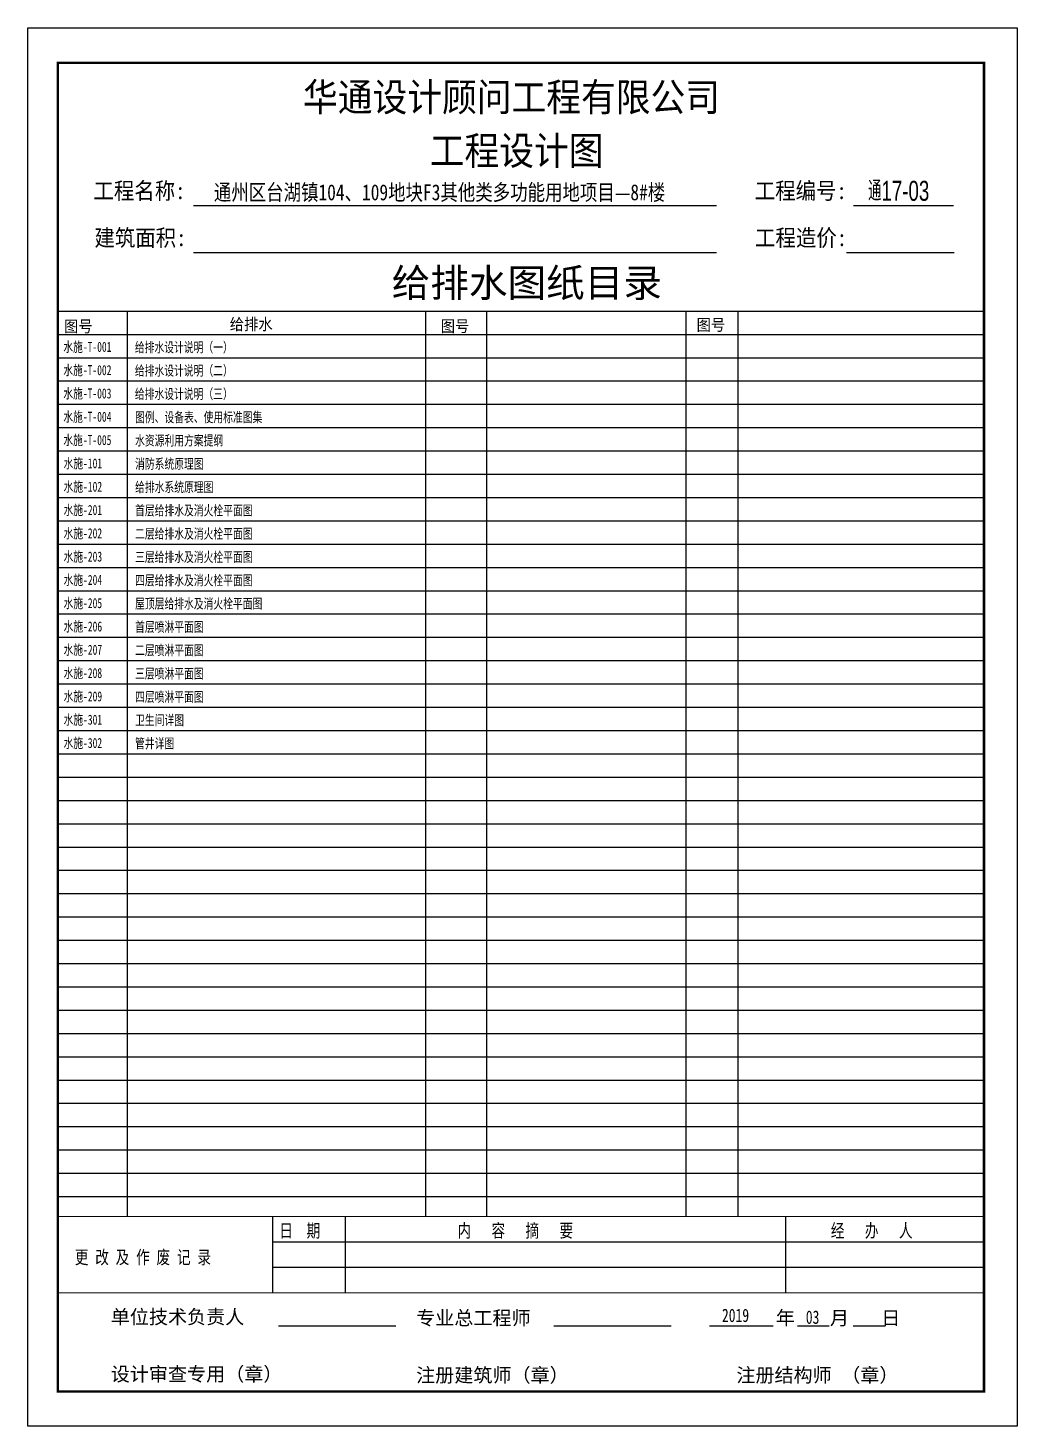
# Model space of a CAD drawing. Extents: x -186750 to 855523, y -12902 to 560425.
# Drawn here: x 252228 to 281928, y 518425 to 560425 of the extents above; entities that cross this region are included whole.
import ezdxf
from ezdxf.enums import TextEntityAlignment as Align

# ---------------------------------------------------------------- set-up
doc = ezdxf.new("R2010")
doc.units = 0
doc.header["$LTSCALE"] = 1000
doc.header["$MEASUREMENT"] = 0
doc.layers.add('水-设备-废水', color=7, linetype='Continuous')
doc.styles.add('-黑体', font='simhei.ttf', dxfattribs={"width": 0.8})
doc.styles.add('_JD', font='ros.shx', dxfattribs={"width": 0.65, "bigfont": 'jd.shx'})
doc.styles.add('H1', font='')
doc.styles.get('H1').set_extended_font_data('SimSun')

msp = doc.modelspace()

# ---------------------------------------------------------------- linework, layer by layer
at = {"layer": '水-设备-废水', "color": 4}
for p, q in [((257200.3, 555096.6), (272901.9, 555096.6)), ((277013.3, 555096.6), (280020, 555096.6)), ((257200.3, 553684.6), (272901.9, 553684.6)), ((257200.3, 553684.6), (269234.5, 553684.6)), ((276810.1, 553684.6), (280041.3, 553684.6)), ((276810.1, 553684.6), (280020, 553684.6)), ((259571.5, 524720.2), (259571.5, 522429.3)), ((261757.9, 524720.2), (261757.9, 522429.3)), ((259571.5, 523956.6), (280936.6, 523956.6)), ((259571.5, 523193), (280936.6, 523193)), ((259755.6, 521434.4), (263279.4, 521434.4)), ((268022.7, 521434.3), (271546.5, 521434.3)), ((272697.8, 521434.3), (274607.2, 521434.3)), ((275335.9, 521434.3), (276285.9, 521434.3)), ((277012.6, 521434.3), (277962.6, 521434.3))]:
    msp.add_line(p, q, dxfattribs=at)
at = {"layer": '水-设备-废水'}
for p, q in [((253121.7, 551920.2), (280930, 551920.2)), ((255221, 524720.2), (255221, 551920.2)), ((264170.4, 551920.2), (264170.4, 524720.2)), ((266007.6, 524720.2), (266007.6, 551920.2)), ((271979.5, 551920.2), (271979.5, 524720.2)), ((273556.1, 524720.2), (273556.1, 551920.2)), ((253121.7, 551220.2), (280930, 551220.2)), ((253121.7, 550520.2), (264364.3, 550520.2)), ((264364.3, 550520.2), (280930, 550520.2)), ((253121.7, 549820.2), (264364.3, 549820.2)), ((264364.3, 549820.2), (280930, 549820.2)), ((253121.7, 549120.2), (264364.3, 549120.2)), ((264364.3, 549120.2), (280930, 549120.2)), ((253121.7, 548420.2), (264364.3, 548420.2)), ((264364.3, 548420.2), (280930, 548420.2)), ((253121.7, 547720.2), (264364.3, 547720.2)), ((264364.3, 547720.2), (280930, 547720.2)), ((253121.7, 547020.2), (280930, 547020.2)), ((253128.3, 546320.2), (264364.3, 546320.2)), ((264364.3, 546320.2), (280930, 546320.2)), ((253121.7, 545620.2), (280930, 545620.2)), ((253116.5, 544920.2), (264352.5, 544920.2)), ((264364.3, 544920.2), (280930, 544920.2)), ((253128.3, 544220.2), (264364.3, 544220.2)), ((264364.3, 544220.2), (280930, 544220.2)), ((253121.7, 543520.2), (264364.3, 543520.2)), ((264364.3, 543520.2), (280930, 543520.2)), ((253128.3, 542820.2), (280930, 542820.2)), ((253121.7, 542120.2), (280930, 542120.2)), ((253121.7, 541420.2), (280930, 541420.2)), ((253121.7, 540720.2), (280930, 540720.2)), ((253121.7, 540020.2), (280930, 540020.2)), ((253121.7, 539320.2), (280930, 539320.2)), ((253121.7, 538620.2), (280930, 538620.2)), ((253121.7, 537920.2), (280930, 537920.2)), ((253128.3, 537220.2), (280930, 537220.2)), ((253121.7, 536520.2), (280930, 536520.2)), ((253121.7, 535820.2), (280930, 535820.2)), ((253121.7, 535120.2), (280930, 535120.2)), ((253121.7, 534420.2), (280930, 534420.2)), ((253128.3, 533720.2), (280930, 533720.2)), ((253121.7, 533020.2), (280930, 533020.2)), ((253121.7, 532320.2), (280930, 532320.2)), ((253121.7, 531620.2), (280930, 531620.2)), ((253121.7, 530920.2), (280930, 530920.2)), ((253128.3, 530220.2), (280930, 530220.2)), ((253128.3, 529520.2), (280930, 529520.2)), ((253128.3, 528820.2), (280930, 528820.2)), ((253128.3, 528120.2), (280930, 528120.2)), ((253128.3, 527420.2), (280930, 527420.2)), ((253128.3, 526720.2), (280930, 526720.2)), ((253121.7, 526020.2), (280930, 526020.2)), ((253128.3, 525320.2), (280930, 525320.2)), ((274980.2, 524720.2), (274980.2, 522429.3))]:
    msp.add_line(p, q, dxfattribs=at)
msp.add_lwpolyline([(281928.2, 518425.3), (252228.2, 518425.3), (252228.2, 560425.3), (281928.2, 560425.3)], close=True, dxfattribs=at)
at = {"layer": '水-设备-废水', "color": 4, "const_width": 71.6}
msp.add_lwpolyline([(253128.3, 519458.9), (253128.3, 559381.6), (280936.6, 559381.6), (280936.6, 519458.9)], close=True, dxfattribs=at)
at = {"layer": '水-设备-废水', "color": 4, "const_width": 33.4}
for points in [[(253128.3, 524720.2), (280936.6, 524720.2)], [(253128.3, 522429.3), (280936.6, 522429.3)]]:
    msp.add_lwpolyline(points, dxfattribs=at)

# ---------------------------------------------------------------- texts
at = {"layer": '水-设备-废水'}
for s, height, style, width, p in [('华通设计顾问工程有限公司', 850, '-黑体', 0.9, (260487.6, 557922.2)), ('工程设计图', 850, '-黑体', 0.9, (264293.1, 556313.4)), ('工程名称:', 500, '-黑体', 0.9, (254193.6, 555283.9)), ('通州区台湖镇104、109地块F3其他类多功能用地项目—8#楼', 480, '-黑体', 0.8, (257808.7, 555248.4)), ('工程编号:', 500, '-黑体', 0.9, (274051.9, 555283.9)), ('建筑面积:', 500, '-黑体', 0.9, (254223.1, 553871.8)), ('工程造价:', 500, '-黑体', 0.9, (274061.1, 553871.8)), ('图号', 350, '-黑体', 0.9, (253310.4, 551286.9)), ('给排水', 350, '-黑体', 0.9, (258287.1, 551349.9)), ('图号', 350, '-黑体', 0.9, (264622.7, 551294.6)), ('图号', 350, '-黑体', 0.9, (272306.4, 551332.6)), ('水施-201', 300, 'H1', 0.7, (253295.4, 545795.6)), ('首层给排水及消火栓平面图', 300, 'H1', 0.7, (255444.4, 545782.8)), ('水施-202', 300, 'H1', 0.7, (253295.4, 545095.6)), ('二层给排水及消火栓平面图', 300, 'H1', 0.7, (255444.4, 545082.8)), ('水施-203', 300, 'H1', 0.7, (253295.4, 544395.6)), ('三层给排水及消火栓平面图', 300, 'H1', 0.7, (255444.4, 544382.8)), ('水施-204', 300, 'H1', 0.7, (253295.4, 543695.6)), ('四层给排水及消火栓平面图', 300, 'H1', 0.7, (255444.4, 543682.8)), ('水施-205', 300, 'H1', 0.7, (253295.4, 542995.6)), ('屋顶层给排水及消火栓平面图', 300, 'H1', 0.7, (255444.4, 542982.8)), ('水施-206', 300, 'H1', 0.7, (253295.4, 542295.6)), ('首层喷淋平面图', 300, 'H1', 0.7, (255444.4, 542282.8)), ('水施-207', 300, 'H1', 0.7, (253295.4, 541595.6)), ('二层喷淋平面图', 300, 'H1', 0.7, (255444.4, 541582.8)), ('水施-208', 300, 'H1', 0.7, (253295.4, 540895.6)), ('三层喷淋平面图', 300, 'H1', 0.7, (255444.4, 540882.8)), ('水施-209', 300, 'H1', 0.7, (253295.4, 540195.6)), ('四层喷淋平面图', 300, 'H1', 0.7, (255444.4, 540182.8)), ('日  期', 400, '-黑体', 0.75, (259777, 524095.7)), ('内   容   摘   要', 400, '-黑体', 0.75, (265126.2, 524095.7)), ('经   办   人', 400, '-黑体', 0.75, (276337.4, 524095.7)), ('更 改 及 作 废 记 录', 400, '-黑体', 0.75, (253635.5, 523296.4)), ('2019', 400, '-黑体', 0.75, (273066.6, 521550.8)), ('03', 400, '-黑体', 0.75, (275585.6, 521496.3))]:
    msp.add_text(s, height=height, dxfattribs=dict(at, style=style, width=width)).set_placement(p)
at = {"layer": '水-设备-废水', "style": '_JD', "width": 0.7}
msp.add_text('通17-03', height=600, dxfattribs=at).set_placement((278375, 555232.9), align=Align.CENTER)
at = {"layer": '水-设备-废水', "style": 'H1'}
for s, height, p in [('给排水图纸目录', 850, (263150.5, 552344.5)), ('单位技术负责人', 420, (254713.8, 521495.2)), ('专业总工程师', 420, (263884.2, 521463.7)), ('年', 420, (274686.5, 521463.7)), ('月', 420, (276307.6, 521463.7)), ('日', 420, (277852.1, 521463.7)), ('设计审查专用（章）', 420, (254713.8, 519776.2)), ('注册建筑师（章）', 420, (263884.2, 519744.7)), ('注册结构师 （章）', 420, (273500, 519744.7))]:
    msp.add_text(s, height=height, dxfattribs=at).set_placement(p)
at = {"layer": '水-设备-废水', "color": 2, "style": 'H1', "width": 0.7}
for s, p in [('水施-T-001', (253289.2, 550695.6)), ('给排水设计说明（一） ', (255438.2, 550682.8)), ('水施-T-002', (253289.2, 549995.6)), ('给排水设计说明（二） ', (255438.2, 549982.8)), ('水施-T-003', (253289.2, 549295.6)), ('给排水设计说明（三）', (255438.2, 549282.8)), ('水施-T-004', (253289.2, 548595.6)), ('图例、设备表、使用标准图集', (255444.4, 548582.8)), ('水施-T-005', (253289.2, 547895.6)), ('水资源利用方案提纲', (255444.4, 547882.8))]:
    msp.add_text(s, height=300, dxfattribs=at).set_placement(p)
at = {"layer": '水-设备-废水', "color": 3, "style": 'H1', "width": 0.7}
for s, p in [('水施-101', (253295.4, 547195.6)), ('消防系统原理图', (255444.4, 547182.8)), ('水施-102', (253295.4, 546495.6)), ('给排水系统原理图', (255444.4, 546482.8))]:
    msp.add_text(s, height=300, dxfattribs=at).set_placement(p)
at = {"layer": '水-设备-废水', "color": 1, "style": 'H1', "width": 0.7}
for s, p in [('水施-301', (253295.4, 539495.6)), ('卫生间详图', (255444.4, 539482.8)), ('水施-302', (253295.4, 538795.6)), ('管井详图', (255444.4, 538782.8))]:
    msp.add_text(s, height=300, dxfattribs=at).set_placement(p)

doc.saveas('drawing.dxf')
